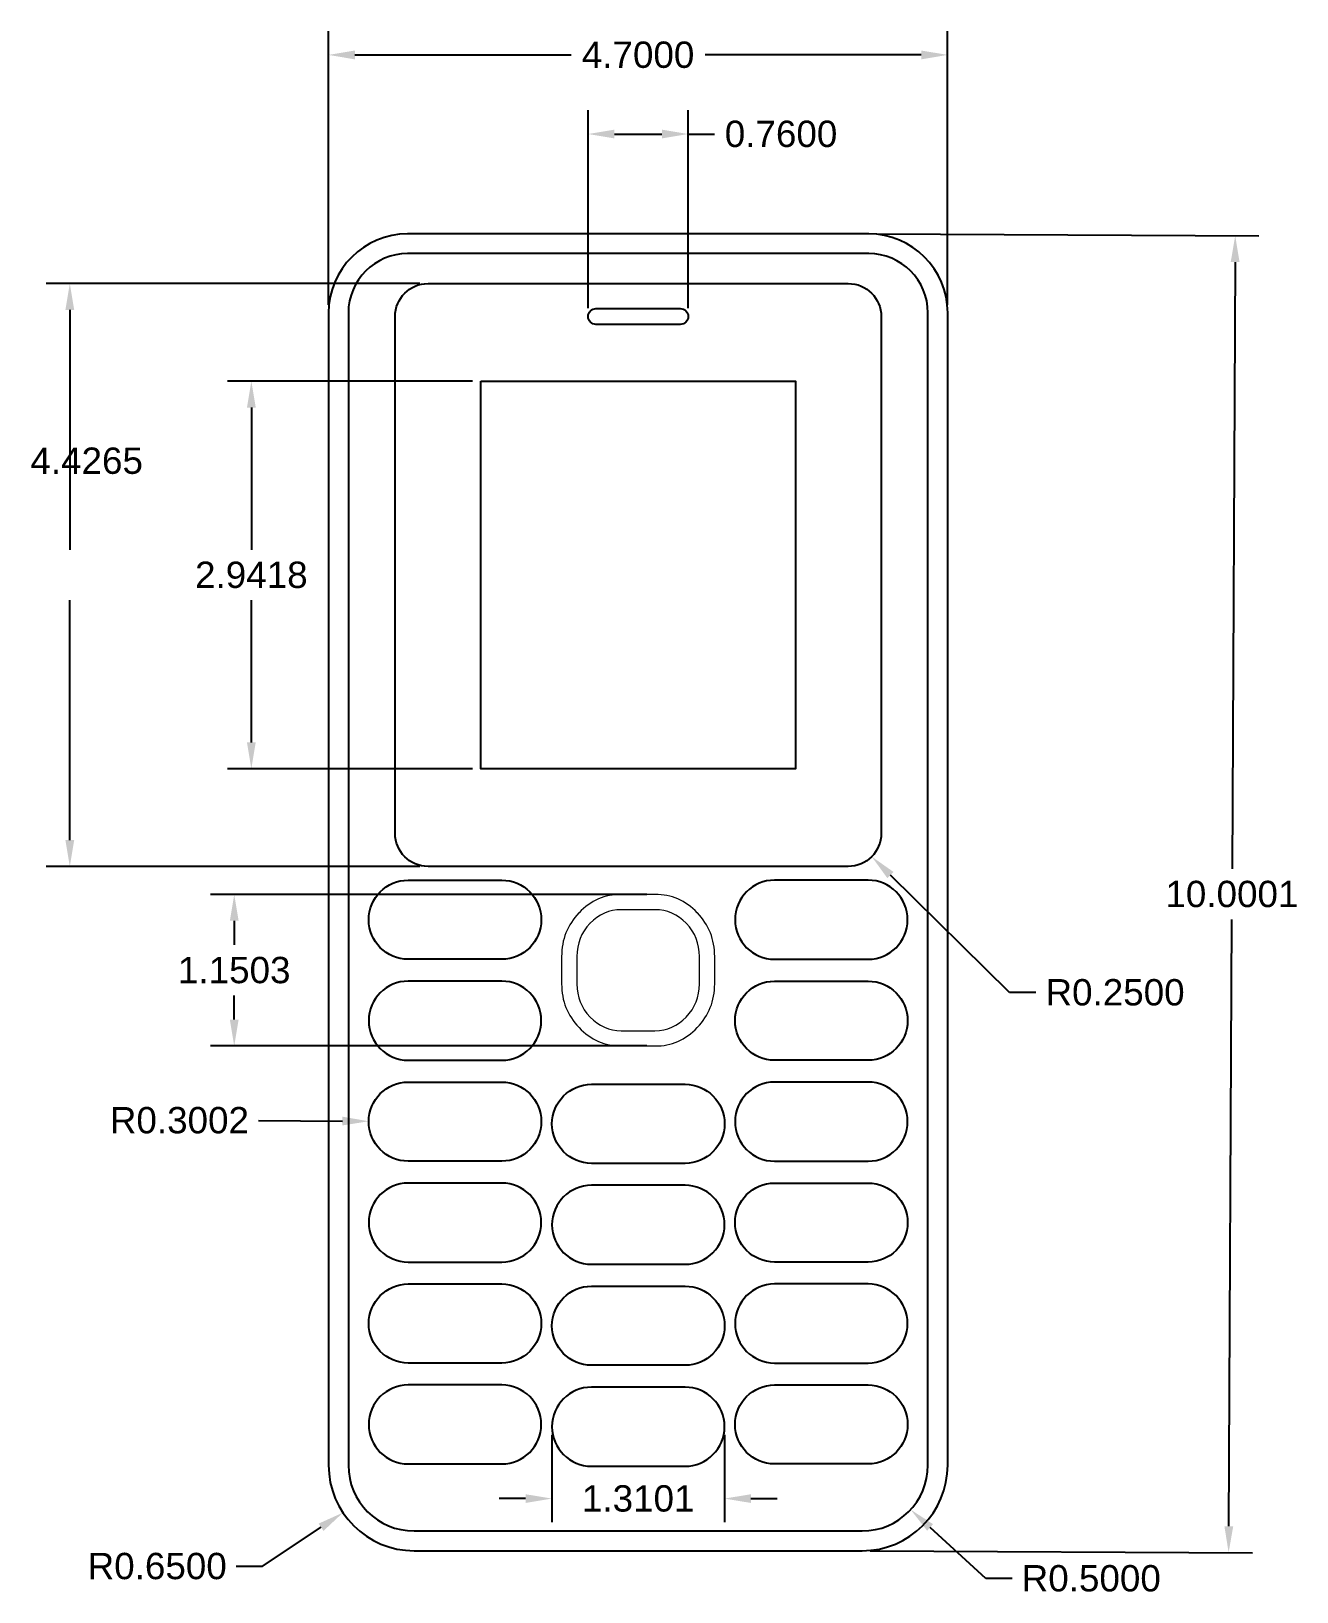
# Model space of a CAD drawing. Header units: centimetres. Extents: x 2.3 to 12, y 1.3 to 13.1.
import ezdxf

# ---------------------------------------------------------------- set-up
doc = ezdxf.new("R2010")
doc.units = ezdxf.units.CM
doc.header["$MEASUREMENT"] = 0
for name, color, linetype in [('contur_butoane', 214, 'Continuous'), ('contur_carcasa', 4, 'Continuous'), ('difuzor', 8, 'Continuous'), ('dim', 80, 'Continuous'), ('ecran_lcd', 94, 'Continuous'), ('ecran_sticla', 171, 'Continuous')]:
    doc.layers.add(name, color=color, linetype=linetype)
doc.styles.get("Standard").update_dxf_attribs({"font": 'arial.ttf'})
doc.dimstyles.get("Standard").update_dxf_attribs({"dimtxt": 0.2, "dimasz": 0.2, "dimexe": 0.18, "dimexo": 0.0625, "dimgap": 0.09, "dimtad": 0, "dimtih": 1, "dimtoh": 1, "dimdec": 4, "dimzin": 0, "dimdsep": 46, "dimtxsty": 'Standard', "dimcen": 0.09, "dimadec": 0, "dimazin": 0, "dimtfac": 1, "dimtdec": 4, "dimtofl": 0, "dimtmove": 0, "dimatfit": 3, "dimfxl": 1, "dimtolj": 1, "dimtzin": 0, "dimarcsym": 0})

# ---------------------------------------------------------------- blocks, each defined once
blk = doc.blocks.new('*D1')
at = {"layer": 'Defpoints', "color": 0, "transparency": 16777216}
for p in [(8.704, 11.574), (8.654, 1.574), (11.437, 1.56)]:
    blk.add_point(p, dxfattribs=at)
at = {"layer": 'dim', "color": 0, "lineweight": -2, "transparency": 16777216}
for p, q in [((8.767, 11.574), (11.667, 11.559)), ((11.486, 11.36), (11.463, 6.752)), ((11.438, 1.76), (11.461, 6.368)), ((8.717, 1.574), (11.617, 1.559))]:
    blk.add_line(p, q, dxfattribs=at)
at = {"layer": 'dim', "color": 0, "transparency": 16777216}
for points in [[(11.453, 11.36), (11.52, 11.36), (11.487, 11.56)], [(11.405, 1.76), (11.472, 1.76), (11.437, 1.56)]]:
    blk.add_solid(points, dxfattribs=at)
at = {"layer": 'dim', "color": 0, "transparency": 16777216, "insert": (11.462, 6.56), "char_height": 0.2, "attachment_point": 5}
blk.add_mtext('\\A1;10.0001', dxfattribs=at)
blk = doc.blocks.new('*D2')
at = {"layer": 'Defpoints', "color": 0, "transparency": 16777216}
for p in [(9.304, 12.933), (4.604, 10.974), (9.304, 10.974)]:
    blk.add_point(p, dxfattribs=at)
at = {"layer": 'dim', "color": 0, "lineweight": -2, "transparency": 16777216}
for p, q in [((4.604, 11.036), (4.604, 13.113)), ((9.304, 11.036), (9.304, 13.113)), ((4.804, 12.933), (6.446, 12.933)), ((9.104, 12.933), (7.463, 12.933))]:
    blk.add_line(p, q, dxfattribs=at)
at = {"layer": 'dim', "color": 0, "transparency": 16777216}
for points in [[(4.804, 12.966), (4.804, 12.899), (4.604, 12.933)], [(9.104, 12.966), (9.104, 12.899), (9.304, 12.933)]]:
    blk.add_solid(points, dxfattribs=at)
at = {"layer": 'dim', "color": 0, "transparency": 16777216, "insert": (6.954, 12.933), "char_height": 0.2, "attachment_point": 5}
blk.add_mtext('\\A1;4.7000', dxfattribs=at)
blk = doc.blocks.new('*D3')
at = {"layer": 'Defpoints', "color": 0, "transparency": 16777216}
for p in [(6.3, 2.516), (7.61, 2.516), (7.61, 1.97)]:
    blk.add_point(p, dxfattribs=at)
at = {"layer": 'dim', "color": 0, "lineweight": -2, "transparency": 16777216}
for p, q in [((6.3, 2.454), (6.3, 1.79)), ((7.61, 2.454), (7.61, 1.79)), ((6.1, 1.97), (5.9, 1.97)), ((7.81, 1.97), (8.01, 1.97))]:
    blk.add_line(p, q, dxfattribs=at)
at = {"layer": 'dim', "color": 0, "transparency": 16777216}
for points in [[(6.1, 2.003), (6.1, 1.937), (6.3, 1.97)], [(7.81, 2.003), (7.81, 1.937), (7.61, 1.97)]]:
    blk.add_solid(points, dxfattribs=at)
at = {"layer": 'dim', "color": 0, "transparency": 16777216, "insert": (6.955, 1.97), "char_height": 0.2, "attachment_point": 5}
blk.add_mtext('\\A1;1.3101', dxfattribs=at)

msp = doc.modelspace()

# ---------------------------------------------------------------- linework, layer by layer
at = {"layer": 'contur_butoane'}
for points in [[(5.91881, 6.06548), (5.20923, 6.06548, -1), (5.20923, 6.66596), (5.91881, 6.66596, -1)], [(7.99019, 6.06548), (8.69977, 6.06548, 1), (8.69977, 6.66596), (7.99019, 6.66596, 1)], [(5.91881, 5.89941), (5.20923, 5.89941, 1), (5.20923, 5.29893), (5.91881, 5.29893, 1)], [(7.99019, 5.89941), (8.69977, 5.89941, -1), (8.69977, 5.29893), (7.99019, 5.29893, -1)], [(5.91881, 4.53235), (5.20923, 4.53235, -1), (5.20923, 5.13283), (5.91881, 5.13283, -1)], [(7.31017, 4.51553), (6.60059, 4.51553, -1), (6.60059, 5.11602), (7.31017, 5.11602, -1)], [(7.99019, 4.53235), (8.69977, 4.53235, 1), (8.69977, 5.13283), (7.99019, 5.13283, 1)], [(5.91881, 4.36629), (5.20923, 4.36629, 1), (5.20923, 3.76581), (5.91881, 3.76581, 1)], [(7.31017, 4.34947), (6.60059, 4.34947, 1), (6.60059, 3.74899), (7.31017, 3.74899, 1)], [(7.99019, 4.36629), (8.69977, 4.36629, -1), (8.69977, 3.76581), (7.99019, 3.76581, -1)], [(5.91881, 2.99923), (5.20923, 2.99923, -1), (5.20923, 3.59971), (5.91881, 3.59971, -1)], [(7.31017, 2.98241), (6.60059, 2.98241, -1), (6.60059, 3.58289), (7.31017, 3.58289, -1)], [(7.99019, 2.99923), (8.69977, 2.99923, 1), (8.69977, 3.59971), (7.99019, 3.59971, 1)], [(5.91881, 2.83316), (5.20923, 2.83316, 1), (5.20923, 2.23268), (5.91881, 2.23268, 1)], [(7.31017, 2.81635), (6.60059, 2.81635, 1), (6.60059, 2.21586), (7.31017, 2.21586, 1)], [(7.99019, 2.83316), (8.69977, 2.83316, -1), (8.69977, 2.23268), (7.99019, 2.23268, -1)]]:
    msp.add_lwpolyline(points, format="xyb", close=True, dxfattribs=at)
at = {"layer": 'contur_butoane', "lineweight": 18}
for points, knots in [([(7.08239, 6.55742), (7.2074, 6.55815), (7.31434, 6.51193), (7.40322, 6.41869), (7.40322, 6.41869), (7.40395, 6.41799), (7.40395, 6.41799), (7.49138, 6.32624), (7.53546, 6.21565), (7.53546, 6.0863), (7.53546, 6.0863), (7.53546, 5.87819), (7.53546, 5.87819), (7.53546, 5.74887), (7.49138, 5.63905), (7.40322, 5.54726), (7.40322, 5.54726), (7.40322, 5.54653), (7.40322, 5.54653), (7.31434, 5.45335), (7.2074, 5.40636), (7.08239, 5.40709), (7.08239, 5.40709), (6.8266, 5.40709), (6.8266, 5.40709), (6.70159, 5.40636), (6.59465, 5.45335), (6.50577, 5.54653), (6.50577, 5.54653), (6.50577, 5.54726), (6.50577, 5.54726), (6.41762, 5.63905), (6.37354, 5.74887), (6.37354, 5.87819), (6.37354, 5.87819), (6.37354, 6.0863), (6.37354, 6.0863), (6.37354, 6.21565), (6.41762, 6.32624), (6.50505, 6.41799), (6.50505, 6.41799), (6.50577, 6.41869), (6.50577, 6.41869), (6.59465, 6.51193), (6.70159, 6.55815), (6.8266, 6.55742), (6.8266, 6.55742), (7.08239, 6.55742), (7.08239, 6.55742), (7.08239, 6.55742), (7.08239, 6.55742), (7.08239, 6.55742)], [0, 0, 0, 0, 1, 1, 1, 2, 2, 2, 3, 3, 3, 4, 4, 4, 5, 5, 5, 6, 6, 6, 7, 7, 7, 8, 8, 8, 9, 9, 9, 10, 10, 10, 11, 11, 11, 12, 12, 12, 13, 13, 13, 14, 14, 14, 15, 15, 15, 16, 16, 16, 17, 17, 17, 17]), ([(7.08239, 6.44183), (7.17489, 6.4411), (7.25366, 6.40715), (7.31941, 6.33924), (7.31941, 6.33924), (7.32084, 6.33778), (7.32084, 6.33778), (7.38661, 6.26768), (7.41984, 6.18385), (7.41984, 6.0863), (7.41984, 6.0863), (7.41984, 5.87819), (7.41984, 5.87819), (7.41984, 5.77994), (7.38661, 5.69611), (7.31941, 5.62677), (7.25366, 5.5581), (7.17489, 5.52345), (7.08239, 5.52272), (7.08239, 5.52272), (6.8266, 5.52272), (6.8266, 5.52272), (6.7341, 5.52345), (6.65535, 5.5581), (6.58959, 5.62677), (6.52239, 5.69611), (6.48915, 5.77994), (6.48915, 5.87819), (6.48915, 5.87819), (6.48915, 6.0863), (6.48915, 6.0863), (6.48915, 6.18385), (6.52239, 6.26768), (6.58813, 6.33778), (6.58886, 6.33851), (6.58886, 6.33851), (6.58886, 6.33851), (6.58886, 6.33851), (6.58959, 6.33924), (6.58959, 6.33924), (6.65535, 6.40715), (6.7341, 6.4411), (6.8266, 6.44183), (6.8266, 6.44183), (7.08239, 6.44183), (7.08239, 6.44183), (7.08239, 6.44183), (7.08239, 6.44183), (7.08239, 6.44183)], [0, 0, 0, 0, 1, 1, 1, 2, 2, 2, 3, 3, 3, 4, 4, 4, 5, 5, 5, 6, 6, 6, 7, 7, 7, 8, 8, 8, 9, 9, 9, 10, 10, 10, 11, 11, 11, 12, 12, 12, 13, 13, 13, 14, 14, 14, 15, 15, 15, 16, 16, 16, 16])]:
    msp.add_open_spline(points, degree=3, knots=knots, dxfattribs=at)
at = {"layer": 'contur_carcasa'}
for points in [[(5.2545, 1.5739), (6.9545, 1.5739), (8.6545, 1.5739, 0.41421356), (9.3045, 2.2239), (9.3045, 6.7239), (9.3045, 10.9739, 0.41421356), (8.7045, 11.5739), (6.9545, 11.5739), (5.2045, 11.5739, 0.41421356), (4.6045, 10.9739), (4.6045, 6.7239), (4.6045, 2.2239, 0.41421356)], [(4.7545, 2.2239, 0.41421356), (5.2545, 1.7239), (6.9545, 1.7239), (8.6545, 1.7239, 0.41421356), (9.1545, 2.2239), (9.1545, 6.7239), (9.1545, 10.9739, 0.41421356), (8.7045, 11.4239), (6.9545, 11.4239), (5.2045, 11.4239, 0.41421356), (4.7545, 10.9739), (4.7545, 6.7239)]]:
    msp.add_lwpolyline(points, format="xyb", close=True, dxfattribs=at)
at = {"layer": 'difuzor'}
msp.add_lwpolyline([(6.6345, 11.0069), (7.2745, 11.0069, -1), (7.2745, 10.8869), (6.6345, 10.8869, -1), (6.6345, 11.0069, -0.16609239)], format="xyb", dxfattribs=at)
at = {"layer": 'dim'}
for p, q in [((6.5745, 11.0094), (6.5745, 12.51217)), ((7.3345, 11.0094), (7.3345, 12.51217)), ((6.7745, 12.33217), (7.1345, 12.33217)), ((7.3345, 12.33217), (7.5345, 12.33217)), ((5.2969, 11.1969), (2.45998, 11.1969)), ((2.63998, 10.9969), (2.63998, 9.17575)), ((5.69694, 10.45452), (3.83815, 10.45452)), ((4.01815, 10.25452), (4.01815, 9.17575)), ((2.63998, 6.97036), (2.63998, 8.79152)), ((4.01815, 7.71274), (4.01815, 8.79152)), ((5.69694, 7.51274), (3.83815, 7.51274)), ((5.2969, 6.77036), (2.45998, 6.77036)), ((9.77444, 5.81353), (8.87014, 6.70453)), ((7.01989, 6.55742), (3.7082, 6.55742)), ((3.8882, 6.35742), (3.8882, 6.17444)), ((9.97444, 5.81353), (9.77444, 5.81353)), ((3.8882, 5.60709), (3.8882, 5.79008)), ((7.01989, 5.40709), (3.7082, 5.40709)), ((4.07186, 4.8422), (4.70901, 4.83682)), ((4.10395, 1.45658), (4.54734, 1.75228)), ((9.59377, 1.3637), (9.17073, 1.75113)), ((3.90395, 1.45658), (4.10395, 1.45658)), ((9.79377, 1.3637), (9.59377, 1.3637))]:
    msp.add_line(p, q, dxfattribs=at)
for points in [[(6.7745, 12.3655), (6.7745, 12.29883), (6.5745, 12.33217)], [(7.1345, 12.3655), (7.1345, 12.29883), (7.3345, 12.33217)], [(2.60665, 10.9969), (2.67331, 10.9969), (2.63998, 11.1969)], [(3.98482, 10.25452), (4.05148, 10.25452), (4.01815, 10.45452)], [(3.98482, 7.71274), (4.05148, 7.71274), (4.01815, 7.51274)], [(2.60665, 6.97036), (2.67331, 6.97036), (2.63998, 6.77036)], [(8.89353, 6.72828), (8.84674, 6.68079), (8.72767, 6.8449)], [(3.85486, 6.35742), (3.92153, 6.35742), (3.8882, 6.55742)], [(3.85486, 5.60709), (3.92153, 5.60709), (3.8882, 5.40709)], [(4.70929, 4.87015), (4.70873, 4.80349), (4.909, 4.83513)], [(4.52884, 1.78001), (4.56583, 1.72455), (4.71373, 1.86325)], [(9.19324, 1.77571), (9.14821, 1.72655), (9.02323, 1.88621)]]:
    msp.add_solid(points, dxfattribs=at)
at = {"layer": 'ecran_lcd'}
msp.add_lwpolyline([(5.75944, 10.45452), (8.14955, 10.45452), (8.14955, 7.51274), (5.75944, 7.51274)], close=True, dxfattribs=at)
at = {"layer": 'ecran_sticla'}
msp.add_lwpolyline([(6.9545, 11.1969), (8.54959, 11.1969, -0.41421356), (8.79959, 10.9469), (8.79959, 7.02036, -0.41421356), (8.54959, 6.77036), (5.3594, 6.77036, -0.41421356), (5.1094, 7.02036), (5.1094, 10.9469, -0.41421356), (5.3594, 11.1969)], format="xyb", close=True, dxfattribs=at)

# ---------------------------------------------------------------- texts
at = {"layer": 'dim', "char_height": 0.2, "attachment_point": 5}
for s, insert in [('\\A1;0.7600', (8.0393, 12.33217)), ('\\A1;4.4265', (2.76787, 9.85006)), ('\\A1;2.9418', (4.01815, 8.98363)), ('\\A1;1.1503', (3.8882, 5.98226)), ('\\A1;R0.2500', (10.57494, 5.81353)), ('\\A1;R0.3002', (3.47203, 4.8422)), ('\\A1;R0.6500', (3.30345, 1.45658)), ('\\A1;R0.5000', (10.39428, 1.3637))]:
    msp.add_mtext(s, dxfattribs=dict(at, insert=insert))

# ---------------------------------------------------------------- dimensions: what is measured, and where the dimension line sits
at = {"layer": 'dim'}
for base, p1, p2, picture, middle in [((9.3045, 12.93282), (4.6045, 10.9739), (9.3045, 10.9739), '*D2', (6.9545, 12.93282)), ((7.61041, 1.97015), (6.30035, 2.51611), (7.61041, 2.51611), '*D3', (6.95538, 1.97015))]:
    dim = msp.add_linear_dim(base=base, p1=p1, p2=p2, dimstyle='Standard', dxfattribs=at)
    dim.commit()
    dim.dimension.update_dxf_attribs({"geometry": picture, "text_midpoint": middle})
dim = msp.add_aligned_dim(p1=(8.7045, 11.5739), p2=(8.6545, 1.5739), distance=2.78271, dimstyle='Standard', dxfattribs=at)
dim.commit()
dim.dimension.update_dxf_attribs({"geometry": '*D1', "text_midpoint": (11.46217, 6.55999)})

doc.saveas('drawing.dxf')
